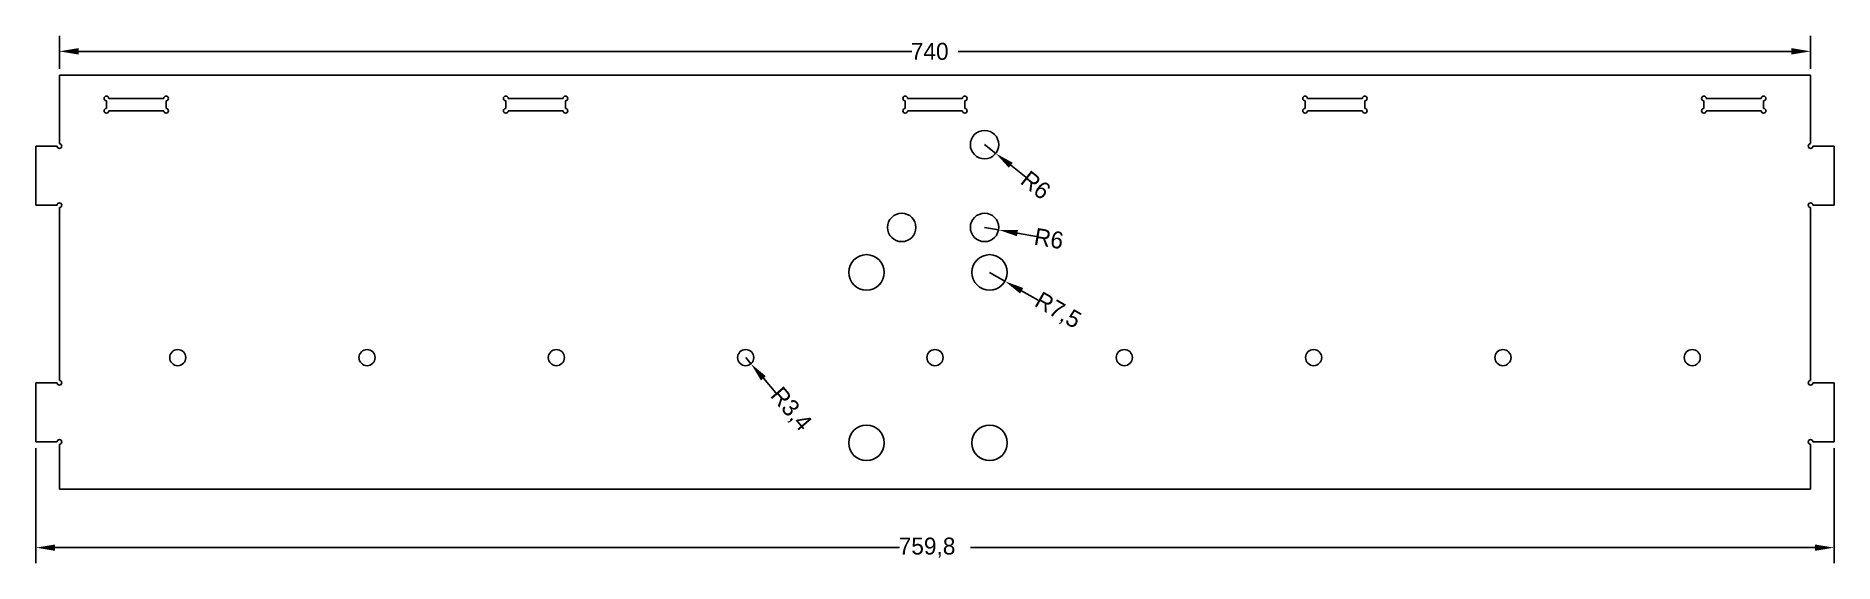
# Model space of a CAD drawing. Extents: x -10 to 750, y -31 to 191.
import ezdxf

# ---------------------------------------------------------------- set-up
doc = ezdxf.new("R2010")
doc.units = 0
doc.layers.get('DEFPOINTS').update_dxf_attribs({"linetype": 'CONTINUOUS'})
doc.layers.add('DIMENSION', color=7, linetype='CONTINUOUS')
doc.layers.add('X', color=18, linetype='CONTINUOUS')
doc.dimstyles.new('RADIALDIM60', dxfattribs={"dimtxt": 7.16, "dimasz": 8.105938, "dimexe": 6.495143, "dimexo": 2.598057, "dimtad": 0, "dimcen": 2.5, "dimazin": 3, "dimtfac": 1, "dimtmove": 0, "dimatfit": 3})
doc.dimstyles.new('RADIALDIM61', dxfattribs={"dimtxt": 7.16, "dimasz": 8.105938, "dimexe": 6.495143, "dimexo": 2.598057, "dimtad": 0, "dimcen": 2.5, "dimazin": 3, "dimtfac": 1, "dimtmove": 0, "dimatfit": 3})
doc.dimstyles.new('RADIALDIM62', dxfattribs={"dimtxt": 7.16, "dimasz": 8.105938, "dimexe": 6.495143, "dimexo": 2.598057, "dimtad": 0, "dimcen": 2.5, "dimazin": 3, "dimtfac": 1, "dimtmove": 0, "dimatfit": 3})
doc.dimstyles.new('RADIALDIM63', dxfattribs={"dimtxt": 7.16, "dimasz": 8.105938, "dimexe": 6.495143, "dimexo": 2.598057, "dimtad": 0, "dimcen": 2.5, "dimazin": 3, "dimtfac": 1, "dimtmove": 0, "dimatfit": 3})
doc.dimstyles.new('ROTATEDDIM64', dxfattribs={"dimtxt": 7.16, "dimasz": 8.105938, "dimexe": 6.495143, "dimexo": 2.598057, "dimtad": 0, "dimcen": 2.5, "dimazin": 3, "dimtfac": 1, "dimtmove": 0, "dimatfit": 3})
doc.dimstyles.new('ROTATEDDIM65', dxfattribs={"dimtxt": 7.16, "dimasz": 8.105938, "dimexe": 6.495143, "dimexo": 2.598057, "dimtad": 0, "dimcen": 2.5, "dimazin": 3, "dimtfac": 1, "dimtmove": 0, "dimatfit": 3})

# ---------------------------------------------------------------- blocks, each defined once
blk = doc.blocks.new('*D1')
at = {"layer": 'DEFPOINTS', "color": 0}
for p in [(390.95, 145.61), (395.66, 141.89)]:
    blk.add_point(p, dxfattribs=at)
at = {"layer": 'DIMENSION', "color": 0}
for p, q in [((390.95, 145.61), (395.66, 141.89)), ((402.02, 136.87), (408.39, 131.85))]:
    blk.add_line(p, q, dxfattribs=at)
blk.add_solid([(402.86, 137.93), (401.19, 135.81), (395.66, 141.89)], dxfattribs=at)
at = {"layer": 'DIMENSION', "color": 0, "linetype": 'CONTINUOUS'}
blk.add_text('R6', height=7.16, rotation=321.73811, dxfattribs=at).set_placement((405.59, 129.5))
blk = doc.blocks.new('*D2')
at = {"layer": 'DEFPOINTS', "color": 0}
for p in [(390.95, 110.61), (396.86, 109.59)]:
    blk.add_point(p, dxfattribs=at)
at = {"layer": 'DIMENSION', "color": 0}
for p, q in [((390.95, 110.61), (396.86, 109.59)), ((404.85, 108.21), (412.84, 106.83))]:
    blk.add_line(p, q, dxfattribs=at)
blk.add_solid([(405.08, 109.54), (404.62, 106.88), (396.86, 109.59)], dxfattribs=at)
at = {"layer": 'DIMENSION', "color": 0, "linetype": 'CONTINUOUS'}
blk.add_text('R6', height=7.16, rotation=350.2202, dxfattribs=at).set_placement((411.5, 103.43))
blk = doc.blocks.new('*D3')
at = {"layer": 'DEFPOINTS', "color": 0}
for p in [(393.06, 91.6), (399.57, 87.87)]:
    blk.add_point(p, dxfattribs=at)
at = {"layer": 'DIMENSION', "color": 0}
for p, q in [((393.06, 91.6), (399.57, 87.87)), ((406.61, 83.85), (413.64, 79.82))]:
    blk.add_line(p, q, dxfattribs=at)
blk.add_solid([(407.28, 85.02), (405.94, 82.67), (399.57, 87.87)], dxfattribs=at)
at = {"layer": 'DIMENSION', "color": 0, "linetype": 'CONTINUOUS'}
blk.add_text('R7,5', height=7.16, rotation=330.20591, dxfattribs=at).set_placement((411.56, 77.67))
blk = doc.blocks.new('*D4')
at = {"layer": 'DEFPOINTS', "color": 0}
for p in [(290, 55.6), (292.21, 53.02)]:
    blk.add_point(p, dxfattribs=at)
at = {"layer": 'DIMENSION', "color": 0}
for p, q in [((290, 55.6), (292.21, 53.02)), ((297.48, 46.86), (302.75, 40.7))]:
    blk.add_line(p, q, dxfattribs=at)
blk.add_solid([(298.51, 47.74), (296.45, 45.98), (292.21, 53.02)], dxfattribs=at)
at = {"layer": 'DIMENSION', "color": 0, "linetype": 'CONTINUOUS'}
blk.add_text('R3,4', height=7.16, rotation=310.55404, dxfattribs=at).set_placement((300.07, 39.38))
blk = doc.blocks.new('*D5')
at = {"layer": 'DEFPOINTS', "color": 0}
for p in [(-9.9, 20), (749.9, 20), (749.9, -24.69)]:
    blk.add_point(p, dxfattribs=at)
at = {"layer": 'DIMENSION', "color": 0}
for p, q in [((-9.9, 17.4), (-9.9, -31.18)), ((749.9, 17.4), (749.9, -31.18)), ((-1.79, -24.69), (355.06, -24.69)), ((741.79, -24.69), (384.95, -24.69))]:
    blk.add_line(p, q, dxfattribs=at)
for points in [[(-1.79, -23.34), (-1.79, -26.04), (-9.9, -24.69)], [(741.79, -26.04), (741.79, -23.34), (749.9, -24.69)]]:
    blk.add_solid(points, dxfattribs=at)
at = {"layer": 'DIMENSION', "color": 0, "linetype": 'CONTINUOUS'}
blk.add_text('759,8', height=7.16, dxfattribs=at).set_placement((354.66, -27.59))
blk = doc.blocks.new('*D6')
at = {"layer": 'DEFPOINTS', "color": 0}
for p in [(740, 185), (0, 175), (740, 175)]:
    blk.add_point(p, dxfattribs=at)
at = {"layer": 'DIMENSION', "color": 0}
for p, q in [((0, 177.6), (0, 191.5)), ((740, 177.6), (740, 191.5)), ((8.11, 185), (360.17, 185)), ((731.89, 185), (379.83, 185))]:
    blk.add_line(p, q, dxfattribs=at)
for points in [[(8.11, 186.35), (8.11, 183.65), (0, 185)], [(731.89, 183.65), (731.89, 186.35), (740, 185)]]:
    blk.add_solid(points, dxfattribs=at)
at = {"layer": 'DIMENSION', "color": 0, "linetype": 'CONTINUOUS'}
blk.add_text('740', height=7.16, dxfattribs=at).set_placement((359.77, 181.42))

msp = doc.modelspace()

# ---------------------------------------------------------------- linework, layer by layer
at = {"layer": 'X', "color": 8}
for p, q in [((740, 175), (0, 175)), ((19.9, 164.1), (19.9, 160.9)), ((44.1, 165.1), (20.9, 165.1)), ((44.1, 159.9), (20.9, 159.9)), ((45.1, 160.9), (45.1, 164.1)), ((188.65, 164.1), (188.65, 160.9)), ((212.85, 165.1), (189.65, 165.1)), ((212.85, 159.9), (189.65, 159.9)), ((213.85, 160.9), (213.85, 164.1)), ((357.4, 164.1), (357.4, 160.9)), ((381.6, 165.1), (358.4, 165.1)), ((381.6, 159.9), (358.4, 159.9)), ((382.6, 160.9), (382.6, 164.1)), ((526.4, 164.1), (526.4, 160.9)), ((550.6, 165.1), (527.4, 165.1)), ((550.6, 159.9), (527.4, 159.9)), ((551.6, 160.9), (551.6, 164.1)), ((694.9, 164.1), (694.9, 160.9)), ((719.1, 165.1), (695.9, 165.1)), ((719.1, 159.9), (695.9, 159.9)), ((720.1, 160.9), (720.1, 164.1)), ((-9.9, 145), (-9.9, 120)), ((749.9, 145), (749.9, 120)), ((-9.9, 45), (-9.9, 20)), ((749.9, 45), (749.9, 20)), ((740, 0), (0, 0))]:
    msp.add_line(p, q, dxfattribs=at)
at = {"layer": 'X', "color": 150}
for p, q in [((0, 175), (0, 146)), ((740, 175), (740, 146)), ((-1, 145), (-9.9, 145)), ((741, 145), (749.9, 145)), ((-9.9, 120), (-1, 120)), ((0, 119), (0, 46)), ((740, 119), (740, 46)), ((749.9, 120), (741, 120)), ((-1, 45), (-9.9, 45)), ((741, 45), (749.9, 45)), ((-9.9, 20), (-1, 20)), ((0, 19), (0, 0)), ((740, 0), (740, 19)), ((749.9, 20), (741, 20))]:
    msp.add_line(p, q, dxfattribs=at)
at = {"layer": 'X', "color": 8, "extrusion": (0, 0, -1)}
for centre, radius in [((-390.947, 145.605), 6), ((-355.947, 110.605), 6), ((-390.947, 110.605), 6), ((-341.064, 91.6), 7.5), ((-393.064, 91.6), 7.5), ((-50, 55.6), 3.4), ((-130, 55.6), 3.4), ((-210, 55.6), 3.4), ((-290, 55.6), 3.4), ((-370, 55.6), 3.4), ((-450, 55.6), 3.4), ((-530, 55.6), 3.4), ((-610, 55.6), 3.4), ((-690, 55.6), 3.4), ((-341.064, 19.6), 7.5), ((-393.064, 19.6), 7.5)]:
    msp.add_circle(centre, radius, dxfattribs=at)
at = {"layer": 'X', "color": 8}
for centre, start, end in [((19.9, 165.1), 0, 270), ((19.9, 159.9), 90, 0), ((45.1, 165.1), 270, 180), ((45.1, 159.9), 180, 90), ((188.65, 165.1), 0, 270), ((188.65, 159.9), 90, 0), ((213.85, 165.1), 270, 180), ((213.85, 159.9), 180, 90), ((357.4, 165.1), 0, 270), ((357.4, 159.9), 90, 0), ((382.6, 165.1), 270, 180), ((382.6, 159.9), 180, 90), ((526.4, 165.1), 0, 270), ((526.4, 159.9), 90, 0), ((551.6, 165.1), 270, 180), ((551.6, 159.9), 180, 90), ((694.9, 165.1), 0, 270), ((694.9, 159.9), 90, 0), ((720.1, 165.1), 270, 180), ((720.1, 159.9), 180, 90), ((0, 145), 180, 90), ((740, 145), 90, 0), ((0, 120), 270, 180), ((740, 120), 360, 270), ((0, 45), 180, 90), ((740, 45), 90, 0), ((0, 20), 270, 180), ((740, 20), 360, 270)]:
    msp.add_arc(centre, 1, start, end, dxfattribs=at)

# ---------------------------------------------------------------- dimensions: what is measured, and where the dimension line sits
at = {"layer": 'DIMENSION', "color": 150}
for base, p1, p2, dimstyle, picture, middle in [((740, 185), (0, 175), (740, 175), 'ROTATEDDIM65', '*D6', (370, 185)), ((749.9, -24.689), (-9.9, 20), (749.9, 20), 'ROTATEDDIM64', '*D5', (370, -24.689))]:
    dim = msp.add_linear_dim(base=base, p1=p1, p2=p2, dimstyle=dimstyle, dxfattribs=at)
    dim.commit()
    dim.dimension.update_dxf_attribs({"geometry": picture, "text_midpoint": middle})
for center, mpoint, dimstyle, picture, middle in [((390.947, 145.605), (395.658, 141.89), 'RADIALDIM60', '*D1', (413.429, 127.874)), ((390.947, 110.605), (396.86, 109.586), 'RADIALDIM61', '*D2', (419.164, 105.742)), ((393.064, 91.6), (399.572, 87.873), 'RADIALDIM62', '*D3', (423.652, 74.086)), ((290, 55.6), (292.211, 53.017), 'RADIALDIM63', '*D4', (310.362, 31.805))]:
    dim = msp.add_radius_dim(center=center, mpoint=mpoint, dimstyle=dimstyle, dxfattribs=at)
    dim.commit()
    dim.dimension.update_dxf_attribs({"geometry": picture, "text_midpoint": middle})

doc.saveas('drawing.dxf')
